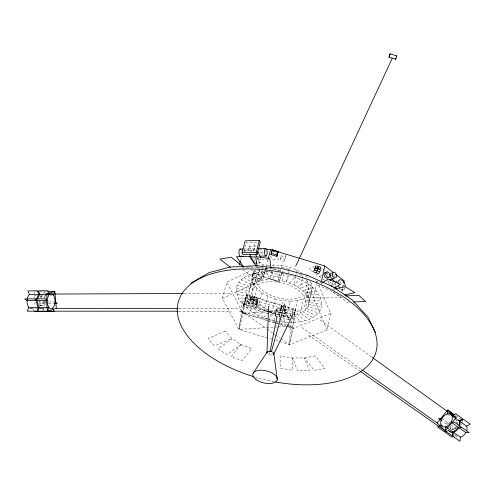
<?xml version="1.0" encoding="UTF-8"?>
<svg xmlns="http://www.w3.org/2000/svg" width="495" height="495" viewBox="0 0 495 495"><rect width="100%" height="100%" fill="white"/><g stroke="black" fill="none" stroke-linecap="round" stroke-linejoin="round"><path stroke-width="0.37" stroke-dasharray="2.48 1.86" d="M462.144 422.365L461.909 424.345A7.326 4.944 -54.1 0 0 460.387 424.97M462.225 421.703L462.38 420.385M267.591 318.817C253.613 314.003 232.792 303.144 237.062 285.225C243.93 272.51 260.58 270.845 273.549 272.052M236.189 291.456L248.688 293.325L252.332 279.056L253.032 274.626L255.742 270.753L252.091 285.126L249.375 288.944C246.417 300.409 258.854 308.36 268.117 311.726M269.416 354.705L270.01 351.704M274.242 320.519L275.548 313.966M282.125 280.925L283.579 273.617M342.175 291.209L343.499 284.563M275.604 340.418L289.544 344.607L327.189 329.992L330.555 313.465L318.805 285.374M327.189 329.992L313.415 297.984L316.41 284.087M316.571 283.35L317.041 281.16M310.136 281.37C315.21 289.185 308.385 298.411 308.088 306.677L305.069 310.346L300.31 313.125L294.16 314.857L300.459 321.818C309.851 320.154 321.069 315.074 321.936 304.276C320.246 288.56 304.091 280.077 290.67 275.424M312.283 287.867L308.088 306.677L320.345 310.377M305.582 301.832L308.762 287.354M311.231 292.236L308.218 295.954L305.069 310.346L315.977 315.538M311.275 283.152L308.094 297.681L309.134 302.358L321.936 304.276M308.218 295.954L303.485 298.788L300.31 313.125L309.183 319.423M307.76 280.585L305.019 292.96L308.094 297.681L320.562 297.619M294.16 314.857L297.371 300.57L303.485 298.788M302.222 279.062L300.094 288.536L305.019 292.96L316.262 290.881M302.383 278.332L303.039 275.418M295.484 276.711L293.646 284.73L300.094 288.536L309.276 284.538M295.651 275.981L296.152 273.791M296.319 273.061L296.988 270.146C287.094 265.728 275.721 263.519 265.066 266.174M297.371 300.57L290.287 301.189L287.026 315.433L289.167 319.993M290.287 301.189L282.701 300.62L279.378 314.832L279.607 320.97M288.523 271.619L286.135 281.822L293.646 284.73L300.075 279.075M288.696 270.895L289.55 267.251M252.332 279.056C254.306 289.977 265.53 295.676 275.096 298.912L271.712 313.1L268.853 319.3L278.957 321.583M284.699 260.389A2.258 1.306 13.3 0 0 281.94 258.359A2.258 1.306 13.3 0 0 281.005 260.457A2.258 1.306 13.3 0 0 284.699 260.389L285.689 256.231M280.127 278.939L282.15 273.413M281.593 265.481L278.11 280.028L277.831 272.337M280.399 259.083L281.401 254.925M270.505 278.023L273.166 267.139M273.339 266.415L273.692 264.961M267.956 296.171L264.509 310.353L258.724 315.439M261.744 292.57L258.235 306.752L249.876 310.39M261.911 276.903L263.328 272.064L257.518 270.307M267.312 278.085L262.956 276.767L265.289 269.763M265.889 267.9L262.833 280.201L256.67 282.131L252.091 285.126L240.811 279.755M266.353 266.384L268.179 259.04M266.248 267.807L265.518 270.74L262.956 276.767M256.862 288.331L253.298 302.532L242.872 304.462M271.934 339.31L238.918 329.385L222.391 298.405L259.114 281.562L261.843 270.678M262.022 269.954L263.297 264.875L257.233 260.444M261.082 278.561L263.328 272.064M252.797 289.977L256.422 275.653M258.353 263.031L259.776 263L260.995 258.173L256.738 258.279M259.943 269.156L256.67 282.131L247.259 275.449M253.644 283.728L250.037 297.959L238.194 298.015M282.292 317.79L288.183 319.566L292.978 311.819L293.591 309.406L285.473 306.956M254.442 261.756L254.968 259.689M252.215 276.662L254.616 269.428L252.215 276.662L257.282 278.196M253.032 274.626L249.375 288.944L237.062 285.225M285.869 315.853L286.784 312.277M288.183 319.566L288.789 317.19L293.591 309.406M253.855 250.81L255.111 245.953L249.375 246.126L248.106 250.971L253.855 250.81L252.933 248.905M284.941 308.447L285.405 306.646M284.984 311.052L286.067 306.851M285.819 313.273L286.129 312.079M281.463 310.947A2.537 0.947 14.5 0 1 280.145 309.592L281.234 305.39A2.537 0.953 14.5 0 1 283.505 305.106M282.002 308.187A1.838 0.687 14.5 0 1 281.432 307.389L281.903 305.588A1.838 0.693 14.5 0 1 283.548 305.384M275.084 312.605L276.018 309.029M276.371 310.421L276.68 309.226M240.589 260.438L241.362 257.53M243.769 251.664L246.133 242.729L258 242.364M257.419 300.143A3.168 1.188 15.1 0 0 253.366 297.835A3.168 1.188 15.1 0 0 252.401 299.704A3.168 1.188 15.1 0 0 257.419 300.143L257.74 298.943A3.168 1.194 15.1 0 0 253.688 296.635A3.168 1.194 15.1 0 0 252.728 298.51A3.168 1.194 15.1 0 0 257.74 298.943M256.713 304.493A4.863 1.807 15.1 0 0 250.489 300.96A4.863 1.807 15.1 0 0 249.016 303.8A4.863 1.807 15.1 0 0 256.713 304.493L257.035 303.305A4.863 1.813 15.1 0 0 250.81 299.772A4.863 1.813 15.1 0 0 249.338 302.618A4.863 1.813 15.1 0 0 257.035 303.305M257.381 302.723A3.805 1.423 15.1 0 0 252.512 299.958A3.805 1.423 15.1 0 0 251.355 302.191A3.805 1.423 15.1 0 0 257.381 302.723L258.347 299.129A3.799 1.429 15.1 0 0 253.483 296.356A3.799 1.429 15.1 0 0 252.326 298.603A3.799 1.429 15.1 0 0 258.347 299.129M256.831 307.098A5.655 2.091 15.1 0 0 249.591 303.002A5.655 2.091 15.1 0 0 247.877 306.281A5.655 2.091 15.1 0 0 256.831 307.098L257.784 303.528A5.649 2.104 15.1 0 0 250.563 299.425A5.649 2.104 15.1 0 0 248.843 302.73A5.649 2.104 15.1 0 0 257.784 303.528M222.391 298.405L226.79 282.125L252.964 269.756M281.556 317.567L243.255 306.021L247.166 297.996L247.822 295.595L284.73 306.733M246.027 303.843L246.999 300.279M247.426 301.69L247.748 300.502M250.111 300.533L251.089 296.938M251.367 298.318L251.695 297.124M243.255 306.021L243.899 303.658L247.822 295.595M289.334 320.172L289.94 318.13L291.499 315.618M268.414 320.562L239.747 311.93L242.191 303.732L246.59 294.605L295.397 309.338L293.151 328.482L289.544 344.607L280.795 338.537M44.575 293.349L45.286 291.475L46.747 291.462M43.597 293.356L44.309 291.481L39.947 291.518M34.149 293.417L34.867 291.555M265.574 269.088L266.428 267.077M281.896 273.277L279.799 277.942L263.866 273.122M289.328 274.898L286.135 281.822L280.783 280.628M291.889 314.987L295.397 309.338L243.008 313.378L241.603 311.361L246.59 294.605L267.09 309.524M263.792 317.369L267.251 312.859M289.891 283.276L294.704 276.99M259.163 268.476L261.663 267.275M254.306 312.92L261.379 308.552M447.604 431.065L448.804 430.409A7.363 4.913 -54.1 0 0 451.954 432.469M296.87 286.636L305.452 282.268M257.097 267.807L258.477 267.151M261.917 265.524L263.297 264.875M314.647 266.322L309.066 268.828L313.081 271.792M319.362 276.433L321.459 275.517M326.354 273.364L327.758 272.751M332.473 285.324L333.574 284.879M343.493 289.724L340.746 290.831A5.272 3.304 67.5 0 0 342.385 288.616M330.555 313.465L293.151 328.482L286.512 326.483M239.747 311.93L241.603 311.361L274.917 321.397M246.38 307.432L255.773 304.648M302.563 290.751L312.778 287.719M332.652 289.581L334.861 289.074M241.9 267.925L257.109 267.43M267.95 279.694L262.833 280.201L260.877 278.042M240.539 301.245L251.67 300.248M306.56 295.329L318.421 294.265M300.459 321.818L290.392 322.598L289.476 320.642M277.429 326.917L238.918 329.385L241.603 311.361L266.421 328.569M278.196 326.867L285.863 326.372M286.624 326.323L290.46 326.081L293.151 328.482L287.57 324.417M348.888 302.173L346.611 302.266L339.768 296.183M244.047 250.235L255.401 249.919M259.188 249.808L263.736 249.684M243.986 248.985L256.354 248.7M259.578 252.116L267.281 251.955M272.912 251.831L275.028 251.788M248.02 266.786L252.605 266.681M252.184 256.323L255.272 256.262M268.538 259.281L258.124 259.479L257.499 258.161M326.861 281.055L330.635 281.012M36.345 295.267L33.431 295.286A7.431 3.997 89.9 0 1 34.737 298.25M40.708 295.237L42.892 295.224A7.456 3.954 89.9 0 1 44.179 298.207M47.539 295.199L43.869 295.218A7.462 3.948 89.9 0 1 45.156 298.2M50.471 295.181L51.938 295.169M184.041 293.486L231.103 293.275M40.837 296.74L41.815 296.734M313.415 297.984L340.851 297.854L332.213 291.345M38.703 302.012L44.513 301.993L46.784 303.608M48.423 301.981L53.547 301.962M38.82 303.633L46.06 303.614M48.491 303.602L53.602 303.59M40.373 305.799L41.357 305.799A4.554 2.413 89.9 0 0 43.975 301.709M30.739 308.707L36.574 308.701M41.209 308.694L46.357 308.688M178.386 311.188L231.53 311.2M178.918 308.484L239.06 308.558M449.967 421.919A7.363 4.913 -54.1 0 0 448.885 423.497L445.556 423.423L442.648 421.369M448.272 423.974L446.273 423.924L447.529 424.815M454.515 428.837L453.179 428.8L450.667 427.03M237.198 294.748L249.369 295.645M308.614 300.026L321.255 300.96M281.166 321.861L288.084 322.412M257.338 267.343L271.142 268.933M281.42 273.141L287.174 274.422M236.622 288.356L249.035 291.14M308.608 304.524L321.137 307.339M275.096 298.912L282.701 300.62M253.688 273.073L262.412 275.715M253.143 273.03L261.812 275.653M247.166 297.996L281.896 308.478M284.848 309.369L292.978 311.819M243.899 303.658L282.169 315.197M282.905 315.414L288.789 317.19M242.191 303.732L268.637 311.708M269.373 311.924L281.859 315.692M282.596 315.915L289.94 318.13M275.653 321.62L286.76 324.961M287.496 325.184L290.46 326.081L289.544 344.607L295.397 309.338L290.46 326.081L287.521 326.316L269.15 320.785M274.719 322.932L243.008 313.378L226.79 282.125M275.455 323.155L277.664 323.817M280.615 324.708L285.776 326.261M272.603 251.206L276.222 252.308M273.747 268.624L283.369 271.538M315.921 281.401L321.1 282.967L323.569 284.829M269.348 267.962L279.576 271.056M266.254 270.963L281.624 275.616M268.835 312.005C275.709 314.616 283.245 315.847 290.59 315.142L292.199 317.499M238.93 282.503L250.73 287.038M306.572 308.515L318.149 312.97M317.771 285.145L329.008 289.959M244.023 277.615L254.374 283.635M302.686 311.739L312.568 317.487M296.988 270.146L302.73 273.574M329.707 290.262L339.44 296.084M267.046 329.002L272.671 332.906M273.296 333.339L275.171 334.639M275.795 335.072L280.17 338.104M308.509 335.09L359.754 371.009M449.435 430.854L451.96 432.63M447.666 430.167L448.835 430.99M449.559 431.498L451.452 432.828M453.983 434.604L456.514 436.38M441.899 418.553L448.885 423.497M450.858 424.889L455.889 428.447M301.851 327.424L360.997 369.196M456.353 421.858L457.071 422.371M447.888 414.358L450.796 416.431M455.004 419.426L458.141 421.66M455.487 415.454L460.499 419.036M320.216 320.086L371.572 356.963M242.538 269.633L259.114 281.562M267.715 309.975L279.502 318.551M280.127 319.003L286.945 323.971M243.893 250.699L245.712 252.029M252.382 256.905L254.807 258.675M315.371 273.488L322.196 278.53M322.759 278.945L324.46 280.207M322.61 268.921L324.324 270.196M331.167 275.294L332.869 276.563M251.615 274.051L259.745 281.166M297.229 313.991L304.802 320.624M305.533 275.932L308.243 278.4M256.002 272.646L260.395 277.503M261.205 272.108L266.483 279.842M292.594 318.087L295.41 322.208M247.172 249.072L248.106 250.971M249.375 246.126L252.017 251.54M254.003 255.606L254.993 257.635M257.474 258.26L259.776 263M254.195 244.047L256.094 247.995M266.44 271.569L269.224 277.503M261.676 252.073L262.901 254.721M270.505 255.903L272.021 259.219L279.019 259.083L277.825 256.422M275.734 251.769L276.631 253.768M34.081 311.009L32.775 308.057A7.431 3.997 89.9 0 1 29.719 308.274M43.535 311.009L42.242 308.045A7.456 3.954 89.9 0 1 40.225 308.694M43.999 309.821L43.22 308.045A7.462 3.948 89.9 0 1 40.2 308.261M272.126 271.953L273.945 279.044M283.202 315.136L285.002 322.171M278.19 282.138A27.219 15.005 13.3 0 1 305.533 300.867A27.219 15.005 13.3 0 1 281.587 313.187M280.826 313.1A27.219 15.005 13.3 0 1 252.203 294.185A27.219 15.005 13.3 0 1 277.478 282.039M305.65 279.576A26.984 15.172 13.2 0 1 297.773 298.132A26.984 15.172 13.2 0 1 263.068 290.775A26.984 15.172 13.2 0 1 261.57 270.239M265.431 268.562A26.984 15.172 13.2 0 1 267.548 267.981M277.441 267.201A26.984 15.172 13.2 0 1 278.846 267.294M282.36 267.715A26.984 15.172 13.2 0 1 290.701 269.837M299.716 274.279A26.984 15.172 13.2 0 1 302.643 276.495M335.313 285.695A5.272 3.304 67.5 0 1 335.61 282.2M339.688 281.68A5.272 3.304 67.5 0 1 342.484 287.422M329.361 284.056A3.032 1.912 67.3 0 1 329.299 280.158M332.634 282.107A3.032 1.912 67.3 0 1 332.355 285.293M333.673 274.688A3.019 1.893 67 0 1 334.323 276.878M326.663 272.875A3.032 1.918 66.9 0 1 328.21 276.872M285.083 254.851A2.252 1.312 13.3 0 1 284.996 256.806A2.252 1.312 13.3 0 1 281.754 256.088A2.252 1.312 13.3 0 1 282.404 254.257M345.133 287.502A5.284 3.304 67.5 0 1 340.727 289.061M334.589 282.923A3.038 1.912 67.3 0 1 332.516 284.811A3.038 1.912 67.3 0 1 330.351 281.166M456.409 421.95A4.492 3.001 -54.1 0 1 457.782 423.875M457.071 426.956A4.492 3.001 -54.1 0 1 455.586 428.757M454.682 429.382A4.492 3.001 -54.1 0 1 452.034 429.716M450.914 428.627A4.492 3.001 -54.1 0 1 450.926 425.75M456.347 426.449A4.492 2.995 -54.1 0 1 451.31 429.208M450.654 428.781A4.492 2.995 -54.1 0 1 449.955 427.272M457.59 437.085A7.326 4.944 -54.1 0 1 455.753 435.291M451.236 431.962A7.363 4.913 -54.1 0 1 448.086 429.901M41.345 305.799A4.554 2.413 89.9 0 1 39.179 300.818M40.046 297.736A4.554 2.413 89.9 0 1 42.978 297.569M42.997 301.709A4.554 2.413 89.9 0 1 39.198 304.976M39.6 297.118A4.554 2.413 89.9 0 1 42.001 297.575M35.077 302.024A7.431 3.997 89.9 0 1 34.359 305.607M44.482 300.057A7.456 3.954 89.9 0 1 43.807 305.588M45.453 300.05A7.462 3.948 89.9 0 1 44.785 305.588M241.152 249.845A3.774 1.38 88.8 0 1 241.418 250.544M241.486 255.123A3.774 1.38 88.8 0 1 241.244 255.816M282.948 312.852A5.655 2.085 14.5 0 1 285.968 315.593A5.655 2.085 14.5 0 1 282.218 316.639M280.813 316.435A5.655 2.085 14.5 0 1 274.991 312.852A5.655 2.085 14.5 0 1 281.581 312.364M283.87 309.264A5.649 2.098 14.5 0 1 286.89 312.017A5.649 2.098 14.5 0 1 283.134 313.075M281.729 312.871A5.649 2.098 14.5 0 1 275.925 309.276A5.649 2.098 14.5 0 1 282.509 308.775M284.681 307.859A1.838 0.687 14.5 0 1 284.52 308.682M281.432 307.389A1.838 0.687 14.5 0 1 282.62 307.123M284.303 311.138A4.962 1.838 14.5 0 1 282.614 313.966M280.133 313.477A4.962 1.838 14.5 0 1 276.371 310.415A4.962 1.838 14.5 0 1 282.063 310.198M284.21 309.957A2.537 0.947 14.5 0 1 283.92 311.435M280.145 309.592A2.537 0.947 14.5 0 1 282.422 309.319M283.567 309.431A4.956 1.844 14.5 0 1 286.221 311.603A4.956 1.844 14.5 0 1 284.05 312.815M281.692 312.605A4.956 1.844 14.5 0 1 276.6 309.449A4.956 1.844 14.5 0 1 282.373 309.004M285.293 305.749A2.537 0.953 14.5 0 1 285.002 307.234M282.546 306.752A2.537 0.953 14.5 0 1 281.234 305.39M285.145 306.058A1.838 0.693 14.5 0 1 285.25 306.789M282.849 306.578A1.838 0.693 14.5 0 1 281.903 305.588M272.739 354.872A3.484 1.776 13.4 0 1 267.919 353.95M274.18 381.719A101.982 54.246 13.7 0 1 254.659 376.961M292.359 358.027L292.223 370.254L280.139 368.169L280.114 355.948L292.359 358.027M246.59 294.605L243.008 313.378L238.918 329.385L246.59 294.605M241.059 344.57L231.171 356.734L241.882 360.719L251.85 348.641L241.059 344.57L232.155 338.63L218.091 348.808L227.001 354.643L241.059 344.57M225.423 331.112L208.011 338.58L214.508 345.949L231.852 338.58L225.423 331.112M315.371 355.924L304.512 357.965L292.582 357.928L297.526 370.619L309.332 370.706L304.512 357.965L314.146 370.316L324.955 368.367L315.371 355.924"/><path stroke-width="0.74" d="M267.003 352.496L268.55 305.929M460.4 437.184L459.929 441.224L452.944 436.33L453.439 432.284L460.4 437.184A7.326 4.944 -54.1 0 0 465.857 432.618L469.285 432.717L462.318 427.773L458.896 427.68A7.363 4.913 -54.1 0 1 451.954 432.469M458.178 427.173L451.149 422.192L454.565 422.26L461.6 427.259L458.178 427.173A7.363 4.913 -54.1 0 1 452.715 431.776L452.22 435.823L360.391 371.454M361.628 369.641L437.135 422.971L445.166 430.879L445.679 426.826L452.715 431.776M447.307 413.944L447.814 409.965L454.193 414.532M395.678 58.763L395.672 59.27L396.804 55.848L390.066 53.831L389.021 57.197L395.672 59.27M270.01 351.704L276.983 316.441M343.79 283.084L344.235 280.869L335.697 274.335M321.255 282.23L324.726 265.939L270.548 249.492L266.762 249.598M276.792 256.348L278.202 251.51L272.399 249.752L271.879 250.99L270.988 254.585L276.792 256.348L278.202 251.51M270.988 254.585L272.399 249.752M268.358 258.303L270.548 249.492M257.159 254.269L260.221 242.296L259.318 240.384L245.204 240.83L242.036 252.747L242.983 254.64L257.159 254.269L256.237 252.363L259.318 240.384M239.431 264.8L240.397 261.168M395.759 58.404L395.87 57.989M271.415 351.586L284.724 303.806M178.151 308.484L56.331 308.336L47.446 311.169L48.875 307.339L39.284 307.352L37.843 311.169L177.612 311.188M53.404 295.162L54.803 291.4L47.483 291.456M28.79 307.37L27.33 311.169L36.859 311.169L38.301 307.352L28.79 307.37A7.431 3.997 89.9 0 1 27.12 300.576A7.431 3.997 89.9 0 1 29.459 294.519L27.862 290.912L37.379 290.831L38.963 294.457L29.459 294.519M261.403 278.097L260.902 279.291L258.006 278.413M396.322 56.696L396.804 55.848M279.824 279.607L278.926 281.599L268.043 278.308M295.719 266.162L392.306 58.175M273.679 354.247L293.059 314.43M316.992 269.633L317.988 267.616M314.727 270.134A1.522 1.231 25.7 0 0 314.009 271.953A1.522 1.231 25.7 0 0 316.342 272.392L317.481 270.227M253.254 373.02L267.151 352.05M437.135 422.971L447.814 409.965L456.118 417.681L445.166 430.879M389.021 57.197L390.147 53.776M190.767 283.196L209.168 272.64L229.872 267.083L256.317 265.753L281.766 268.519L307.073 275.269L332.102 286.339L352.001 299.704L368.002 317.091L375.587 332.683M322.412 282.497L328.383 279.087L340.492 284.316L333.754 288.034M458.945 420.719L462.602 418.708L455.604 413.696L451.947 415.726L458.945 420.719A7.363 4.913 -54.1 0 1 458.945 425.453M459.669 425.96A7.363 4.913 -54.1 0 0 459.663 421.233L463.32 419.222L470.25 424.184L466.593 426.176A7.326 4.944 -54.1 0 1 466.618 430.904M446.286 430.891L444.485 431.881L437.469 426.968L441.07 424.976L442.827 426.207M447.004 431.399L445.203 432.382L452.152 437.246L453.952 436.268M47.446 311.169L45.942 294.092L54.803 291.4L56.331 308.336M335.598 288.907L345.164 286.704L354.958 292.638L344.613 294.94M345.863 295.911L358.819 295.323L365.588 301.486L353.442 301.987M242.036 252.747L256.237 252.363M240.118 249.072L243.212 248.997M257.901 248.663L265.629 248.49M256.93 263.068L254.09 263.13L249.771 254.35M240.595 256.552L243.689 256.49M249.096 256.385L251.411 256.336M259.906 256.169L266.087 256.039M37.045 291.536L38.499 291.524M39.94 294.451L49.525 294.389L47.965 290.751L38.369 290.825L39.94 294.451A7.462 3.948 89.9 0 0 37.867 298.621M45.942 294.092L183.268 293.486M37.632 300.533L47.235 300.49L44.921 298.832L35.287 298.875L37.632 300.533A7.462 3.948 89.9 0 0 39.284 307.352M54.332 303.59L57.259 303.577L55.013 301.956M34.347 311.603L43.795 311.603M44.773 311.603L54.302 311.609L52.767 308.032M441.899 418.553L438.582 418.498L441.484 420.552M271.507 253.347L277.324 255.117M330.14 285.46L332.102 286.339M307.073 275.269L307.871 275.635M458.896 427.68L465.857 432.618M459.663 421.233L466.593 426.176M461.123 419.488L462.38 420.385M372.197 357.415L456.118 417.681M324.726 265.939L333.259 272.473M230.608 267.504L220.021 259.12L231.252 257.208L242.965 266.619M243.286 266.36L236.455 256.757L249.604 256.571L256.274 266.223M255.5 254.195L256.812 256.905M257.728 251.386L260.667 257.493M316.478 272.238L316.528 272.448A1.522 1.231 25.9 0 0 318.415 273.494A1.522 1.231 25.9 0 0 319.3 271.996M257.091 265.834L255.637 256.775L269.695 258.371L270.938 267.424M273.828 353.801L277.28 379.337M314.622 269.589A1.386 1.12 25.7 0 1 314.962 268.024M336.303 288.251A5.272 3.304 67.5 0 1 335.703 287.013M335.61 282.2A5.272 3.304 67.5 0 1 336.922 281.005M329.732 279.904A3.032 1.912 67.3 0 1 330.784 279.972M334.063 278.128A3.019 1.893 67 0 1 330.573 276.965A3.019 1.893 67 0 1 331.631 273.129M328.012 277.447A3.032 1.918 66.9 0 1 325.463 277.59A3.032 1.918 66.9 0 1 324.046 273.952A3.032 1.918 66.9 0 1 326.112 272.553M339.83 288.214A5.284 3.304 67.5 0 1 338.45 285.893M337.912 283.276A5.284 3.304 67.5 0 1 341.47 279.991A5.284 3.304 67.5 0 1 345.232 286.314M330.413 280.486A3.038 1.912 67.3 0 1 332.151 279.199A3.038 1.912 67.3 0 1 334.28 281.426M39.216 308.267A7.456 3.954 89.9 0 1 36.642 300.539L34.303 298.881L24.75 298.924L27.12 300.576L36.642 300.533A7.456 3.954 89.9 0 1 39.953 293.9M240.941 256.305A3.774 1.38 88.8 0 1 238.974 252.79A3.774 1.38 88.8 0 1 240.83 249.344M253.916 376.732A101.982 54.246 13.7 0 1 199.813 278.524A101.982 54.246 13.7 0 1 367.754 319.12A101.982 54.246 13.7 0 1 275.69 381.998M267.09 352.978A3.484 1.776 13.4 0 1 270.982 351.456A3.484 1.776 13.4 0 1 273.308 354.612M318 267.467L317.982 267.789A1.497 1.207 25.8 0 0 318.495 268.711L319.553 269.156A1.528 1.231 25.9 0 1 319.912 271.303A1.528 1.231 25.9 0 1 317.53 270.437L317.796 269.224A1.528 1.231 25.9 0 1 318.799 268.927L319.553 269.156A1.497 1.207 25.8 0 0 320.605 267.349A1.497 1.207 25.8 0 0 318.112 267.17L318 267.467M317.691 269.503L317.344 270.381A1.528 1.231 25.7 0 1 315.08 270.041A1.528 1.231 25.7 0 1 315.488 268.179A1.528 1.231 25.7 0 1 317.611 269.169L317.691 269.503M318.062 267.176L317.939 267.746A1.392 1.12 25.6 0 1 315.767 267.752A1.392 1.12 25.6 0 1 316.163 265.939A1.392 1.12 25.6 0 1 318.062 267.176M325.661 273.729A3.038 1.918 66.9 0 0 328.89 277.441A3.038 1.918 66.9 0 0 328.81 272.671A3.038 1.918 66.9 0 0 325.661 273.729M332.3 274.205A3.026 1.893 67 0 0 335.505 277.899A3.026 1.893 67 0 0 335.412 273.147A3.026 1.893 67 0 0 332.3 274.205M447.276 426.158A7.394 4.882 -54.1 0 0 451.186 414.655A7.394 4.882 -54.1 0 0 441.107 420.317A7.394 4.882 -54.1 0 0 447.276 426.158M47.928 296.907A7.493 3.904 89.9 0 0 50.775 308.688A7.493 3.904 89.9 0 0 54.667 298.095A7.493 3.904 89.9 0 0 47.928 296.907M264.776 249.938A3.805 1.312 88.9 0 0 265.747 256.039A3.805 1.312 88.9 0 0 267.046 250.823A3.805 1.312 88.9 0 0 264.776 249.938M256.014 379.535A12.524 6.157 13.5 0 0 276.736 380.853A12.524 6.157 13.5 0 0 262.338 370.272A12.524 6.157 13.5 0 0 256.014 379.535"/></g></svg>
